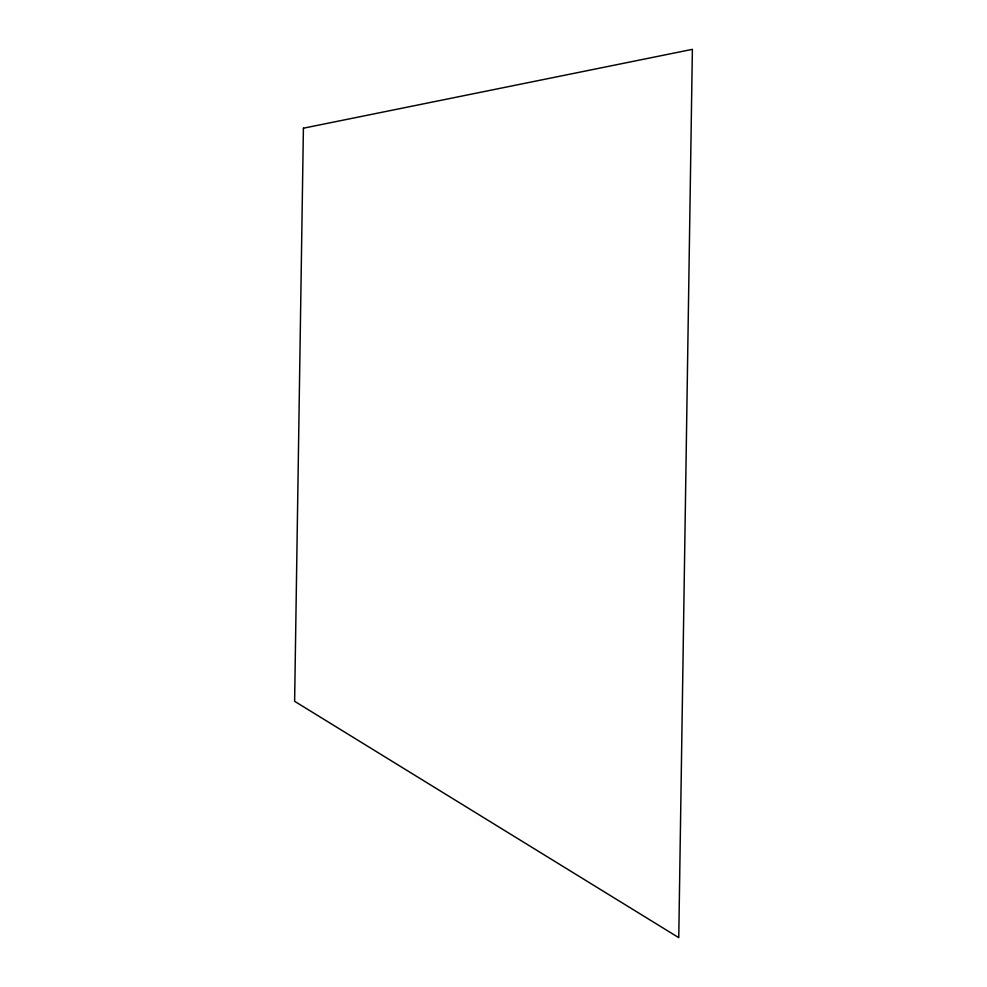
<?xml version="1.0" encoding="UTF-8"?>
<svg xmlns="http://www.w3.org/2000/svg" width="987" height="987" viewBox="0 0 987 987"><rect width="100%" height="100%" fill="white"/><g stroke="black" fill="none" stroke-linecap="round" stroke-linejoin="round"><path stroke-width="1.48" d="M303.404 128.199L294.62 701.301L678.76 937.65L692.38 49.35L303.404 128.199"/></g></svg>
